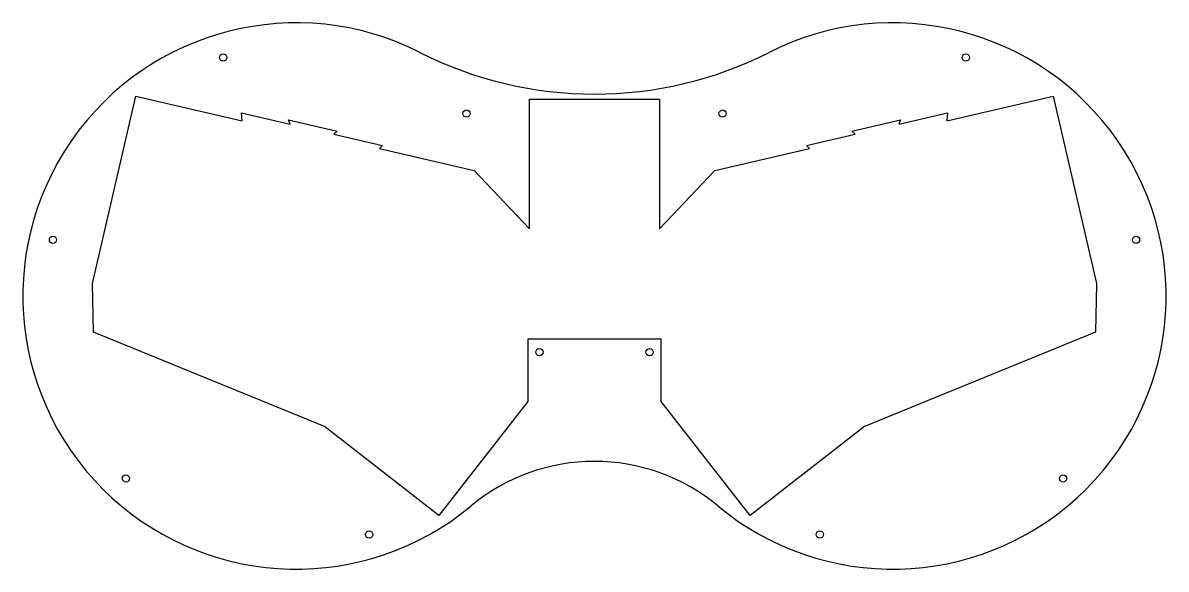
# Model space of a CAD drawing. Extents: x 0 to 458, y 0 to 219.
import ezdxf

# ---------------------------------------------------------------- set-up
doc = ezdxf.new("R2010")
doc.units = 0

# ---------------------------------------------------------------- blocks, each defined once
blk = doc.blocks.new('drill_m3')
blk.add_circle((0, 0), 1.45)

msp = doc.modelspace()

# ---------------------------------------------------------------- linework, layer by layer
msp.add_polyline3d([(202.27, 67.2, 0), (166.57, 21.49, 0), (120.86, 57.2, 0), (28.28, 94.94, 0), (27.93, 114.52, 0), (45.25, 189.55, 0), (87.88, 179.71, 0), (87.58, 182.86, 0), (107.07, 178.36, 0), (106.43, 180.04, 0), (125.92, 175.55, 0), (124.6, 174.31, 0), (144.09, 169.81, 0), (142.78, 168.57, 0), (180.78, 159.8, 0), (202.94, 136.39, 0), (202.94, 188.39, 0), (254.94, 188.39, 0), (254.94, 136.39, 0), (277.09, 159.8, 0), (315.09, 168.57, 0), (313.78, 169.81, 0), (333.27, 174.31, 0), (331.95, 175.55, 0), (351.44, 180.04, 0), (350.81, 178.36, 0), (370.29, 182.86, 0), (369.99, 179.71, 0), (412.62, 189.55, 0), (429.94, 114.52, 0), (429.59, 94.94, 0), (337.01, 57.2, 0), (291.31, 21.49, 0), (255.6, 67.2, 0), (255.6, 92.2, 0), (202.27, 92.2, 0), (202.27, 67.2, 0)])
for centre, radius, start, end in [((109.47, 109.47), 109.47, 63.1246, -50.2605), ((348.4, 109.47), 109.47, 230.2605, 116.8754), ((228.94, 345.2), 154.81, 243.1246, -63.1246), ((228.94, -34.23), 77.41, 50.2605, 129.7395)]:
    msp.add_arc(centre, radius, start, end)

# ---------------------------------------------------------------- block references
for p in [(80.24, 205.07), (377.63, 205.07), (177.65, 182.58), (280.23, 182.58), (12.06, 131.96), (445.81, 131.96), (206.87, 86.98), (251, 86.98), (41.29, 36.36), (416.58, 36.36), (138.7, 13.87), (319.18, 13.87)]:
    msp.add_blockref('drill_m3', p)

doc.saveas('drawing.dxf')
